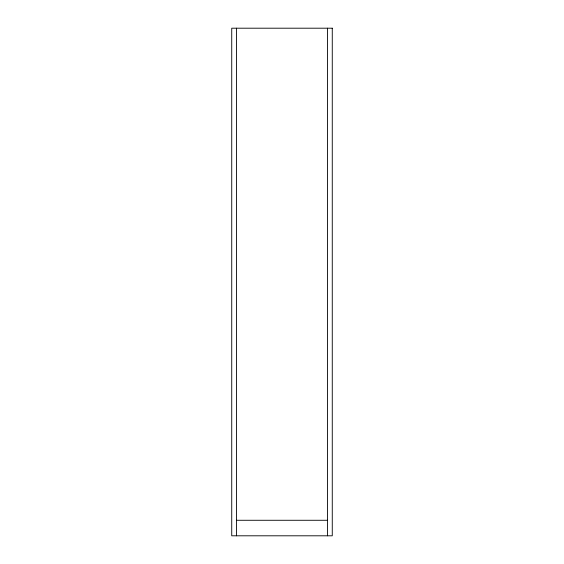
<?xml version="1.0" encoding="UTF-8"?>
<svg xmlns="http://www.w3.org/2000/svg" width="564" height="564" viewBox="0 0 564 564"><rect width="100%" height="100%" fill="white"/><g stroke="black" fill="none" stroke-linecap="round" stroke-linejoin="round"><path stroke-width="0.85" d="M236.52 520.276L327.48 520.276M327.48 28.2L327.48 535.8M236.52 28.2L236.52 535.8M332.267 28.2L231.733 28.2L231.733 535.8L332.267 535.8L332.267 28.2"/></g></svg>
